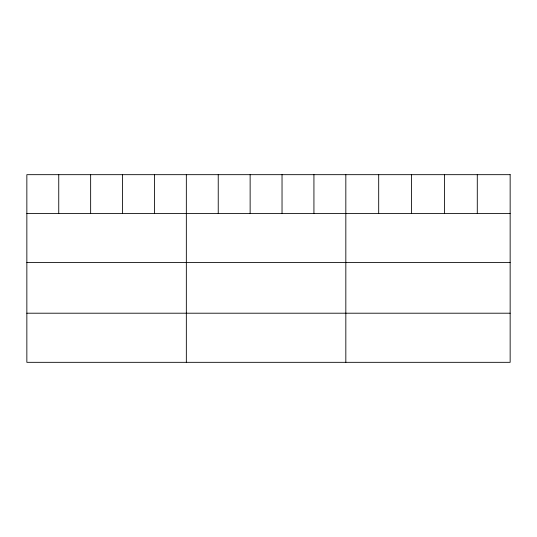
<?xml version="1.0" encoding="UTF-8"?>
<svg xmlns="http://www.w3.org/2000/svg" width="537" height="537" viewBox="0 0 537 537"><rect width="100%" height="100%" fill="white"/><g stroke="black" fill="none" stroke-linecap="round" stroke-linejoin="round"><path stroke-width="0.81" d="M26.85 213.471L510.15 213.471M26.85 262.593L510.15 262.593M26.85 313.205L510.15 313.205M477.286 174.673L477.286 213.471M444.421 174.673L444.421 213.471M411.557 174.673L411.557 213.471M378.692 174.673L378.692 213.471M345.828 174.673L345.828 362.327M313.93 174.673L313.93 213.471M282.032 174.673L282.032 213.471M250.135 174.673L250.135 213.471M218.237 174.673L218.237 213.471M186.339 174.673L186.339 362.327M154.441 174.673L154.441 213.471M122.543 174.673L122.543 213.471M90.646 174.673L90.646 213.471M58.748 174.673L58.748 213.471M510.15 174.673L26.85 174.673L26.85 362.327L510.15 362.327L510.15 174.673"/></g></svg>
